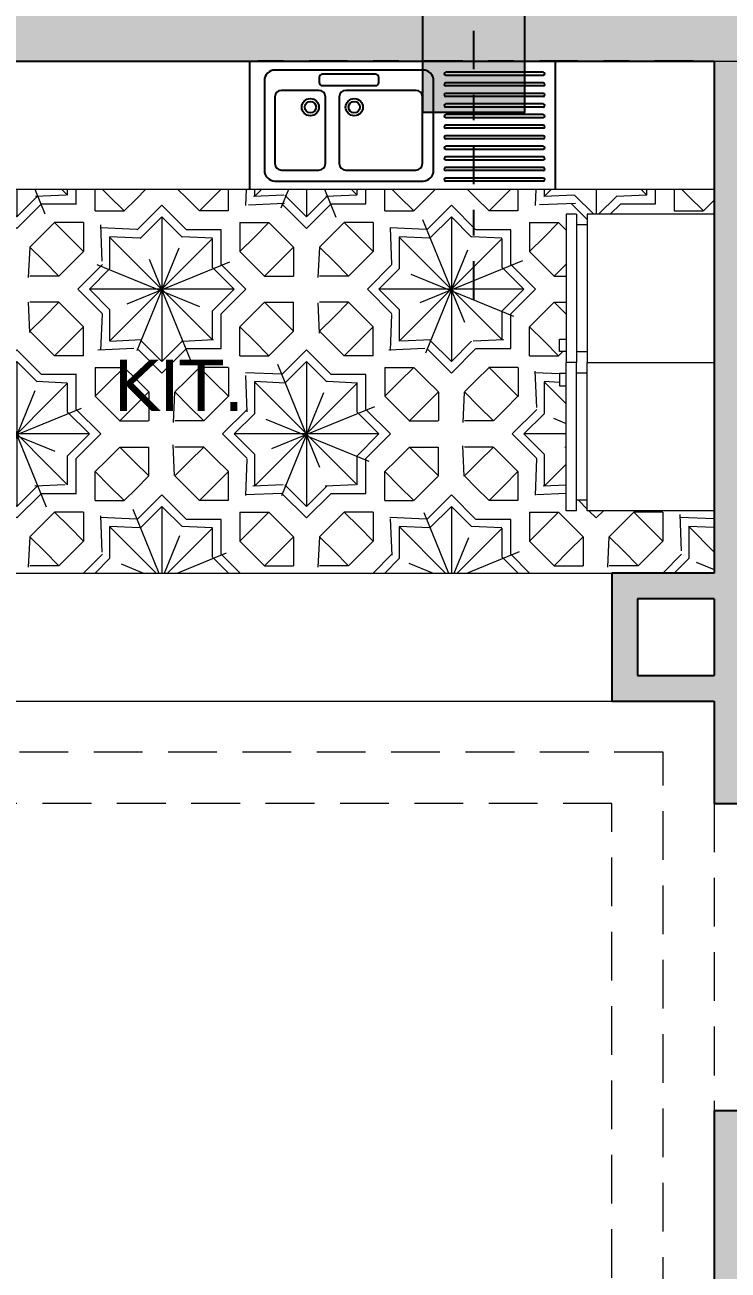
# Model space of a CAD drawing. Header units: inches. Extents: x 37.8 to 126.9, y 5.9 to 51.9.
# Drawn here: x 81.734 to 84.481, y 24.583 to 29.447 of the extents above; entities that cross this region are included whole.
import ezdxf

# ---------------------------------------------------------------- set-up
doc = ezdxf.new("R2010")
doc.units = ezdxf.units.IN
doc.header["$MEASUREMENT"] = 0
doc.linetypes.add('DASHDOT', pattern=[1, 0.5, -0.25, 0, -0.25])
doc.linetypes.add('DASHED2', pattern=[9.524999999999995, 6.349999999999998, -3.174999999999998])
for name, color, linetype, lineweight in [('02', 253, 'Continuous', 15), ('AX', 31, 'Continuous', 18), ('coulmn', 146, 'Continuous', 13), ('hatch', 45, 'Continuous', 9), ('LAYER1', 8, 'Continuous', 9)]:
    doc.layers.add(name, color=color, linetype=linetype, lineweight=lineweight)
doc.layers.add('FUR', color=152, linetype='Continuous')
doc.layers.add('LAYER5', color=5, linetype='Continuous')
doc.styles.add('STYLE7', font='verdana.ttf')

# ---------------------------------------------------------------- blocks, each defined once
blk = doc.blocks.new('REFREJRATOR')
at = {"layer": '02', "linetype": 'Continuous'}
for p, q in [((0, 0), (-0.6433177568515518, 0)), ((-0.6433177568515518, 0), (-0.6433177568515518, -0.5514152201584644)), ((0, -0.5514152201584644), (0, 0)), ((-0.6433177568515518, -0.5514152201584644), (0, -0.5514152201584644)), ((-0.5973664885050101, -0.5514152201584644), (-0.5973664885050205, -0.5973664885049992)), ((-0.0459512683465313, -0.5514152201584644), (-0.0459512683465313, -0.5973664885049992)), ((-0.6433177568515518, -0.5973664885049992), (-0.6433177568515518, -0.6433177568515376)), ((-0.6433177568515518, -0.5973664885049992), (0, -0.5973664885049992)), ((-0.6433177568515518, -0.6433177568515376), (0, -0.6433177568515376)), ((-0.1007355184031695, -0.6712356694628312), (-0.1007355184031695, -0.6433177568515376)), ((-0.0472210323860871, -0.6433177568515376), (-0.0472210323860871, -0.6712356694628312)), ((0, -0.5973664885049992), (0, -0.6433177568515376)), ((-0.0472210323860871, -0.6712356694628312), (-0.1007355184031695, -0.6712356694628312))]:
    blk.add_line(p, q, dxfattribs=at)
blk = doc.blocks.new('eg')
at = {"layer": 'FUR', "color": 252}
for p, q in [((1.137e-13, 0.4999999999999149), (0, 0)), ((1.204311496205491, 0.4999999999999149), (1.204311496205491, -8.53e-14)), ((0.6833635587054232, 0.4685546874999035), (0.1002594337055598, 0.4685546874999035)), ((0.4965693920388503, 0.4521484374999149), (0.2870536003722464, 0.4521484374999149)), ((1.156394829538839, 0.4602213541665777), (0.7731265795389392, 0.4602213541665777)), ((1.156394829538839, 0.447721354166589), (0.7731265795389392, 0.447721354166589)), ((0.0584130795388092, 0.426708333333238), (0.0584130795388092, 0.0732916666665631)), ((0.2746239962054915, 0.4397188333332453), (0.2746239962054915, 0.4200467916665788)), ((0.2870536003722464, 0.4076171874999092), (0.4965693920388503, 0.4076171874999092)), ((0.5089989962054915, 0.4200467916665788), (0.5089989962054915, 0.4397188333332453)), ((0.7252099128721738, 0.0732916666665631), (0.7252099128721738, 0.426708333333238)), ((1.156394829538839, 0.4185546874999205), (0.7731265795389392, 0.4185546874999205)), ((1.156394829538839, 0.4060546874999035), (0.7731265795389392, 0.4060546874999035)), ((0.100014621205446, 0.3631793333332496), (0.100014621205446, 0.1004925624999089)), ((0.2735454962055428, 0.3888671874998977), (0.1257024753722362, 0.3888671874998977)), ((0.2992333712054461, 0.1004925624999089), (0.2992333712054461, 0.3631793333332496)), ((0.3531396212055142, 0.3631793333332496), (0.3531396212055142, 0.1004925624999089)), ((0.6555767670388378, 0.3888671874998977), (0.3788274962055311, 0.3888671874998977)), ((0.6812646212055145, 0.1004925624999089), (0.6812646212055145, 0.3631793333332496)), ((1.156394829538839, 0.3768880208332348), (0.7731265795389392, 0.3768880208332348)), ((1.156394829538839, 0.3643880208332462), (0.7731265795389392, 0.3643880208332462)), ((1.156394829538839, 0.3352213541665776), (0.7731265795389392, 0.3352213541665776)), ((1.156394829538839, 0.3227213541665606), (0.7731265795389392, 0.3227213541665606)), ((1.156394829538839, 0.2935546874998919), (0.7731265795389392, 0.2935546874998919)), ((1.156394829538839, 0.2810546874999034), (0.7731265795389392, 0.2810546874999034)), ((1.156394829538839, 0.2518880208332348), (0.7731265795389392, 0.2518880208332348)), ((1.156394829538839, 0.2393880208332462), (0.7731265795389392, 0.2393880208332462)), ((1.156394829538839, 0.2102213541665776), (0.7731265795389392, 0.2102213541665776)), ((1.156394829538839, 0.1977213541665605), (0.7731265795389392, 0.1977213541665605)), ((1.156394829538839, 0.168554687499892), (0.7731265795389392, 0.168554687499892)), ((1.156394829538839, 0.1560546874999034), (0.7731265795389392, 0.1560546874999034)), ((1.156394829538839, 0.1268880208332348), (0.7731265795389392, 0.1268880208332348)), ((1.156394829538839, 0.1143880208332177), (0.7731265795389392, 0.1143880208332177)), ((0.1257024753722362, 0.074804687499892), (0.2735454962055428, 0.074804687499892)), ((0.3788274962055311, 0.074804687499892), (0.6555767670388378, 0.074804687499892)), ((1.156394829538839, 0.0852213541665492), (0.7731265795389392, 0.0852213541665492)), ((1.156394829538839, 0.0727213541665606), (0.7731265795389392, 0.0727213541665606)), ((0.1002594337055598, 0.0314452916665573), (0.6833635231407698, 0.0314452916665573)), ((1.156394829538839, 0.043554687499892), (0.7731265795389392, 0.043554687499892)), ((1.156394829538839, 0.0310546874999034), (0.7731265795389392, 0.0310546874999034))]:
    blk.add_line(p, q, dxfattribs=at)
for centre, radius in [((0.2396514882098017, 0.3226322034968518), 0.0339843750000019), ((0.2396514882098017, 0.3226322034968518), 0.0222656250000013), ((0.4127215042010448, 0.3226322034968518), 0.0339843750000019), ((0.4127215042010448, 0.3226322034968518), 0.0222656250000013)]:
    blk.add_circle(centre, radius, dxfattribs=at)
for centre, radius, start, end in [((0.1002594337054461, 0.426708333333238), 0.041846354166669, 90, 180), ((0.2870536003721327, 0.4397188333332167), 0.0124296041666674, 90, 180), ((0.4965693920388503, 0.4397188333332167), 0.0124296041666674, 0, 90), ((0.6833635587054232, 0.426708333333238), 0.041846354166669, 0, 90), ((0.7731265795389392, 0.4539713541665833), 0.0062500000000003, 90, 270), ((1.156394829538839, 0.4539713541665833), 0.0062500000000003, 270, 90), ((0.2870536003721327, 0.4200467916665504), 0.0124296041666674, 180, 270), ((0.4965693920388503, 0.4200467916665504), 0.0124296041666674, 270, 0), ((0.7731265795389392, 0.4123046874999261), 0.0062500000000003, 90, 270), ((1.156394829538839, 0.4123046874999261), 0.0062500000000003, 270, 90), ((0.1257024753721225, 0.3631793333332212), 0.0256878541666681, 90, 180), ((0.2735454962055428, 0.3631793333332212), 0.0256878541666681, 0, 90), ((0.3788274962055311, 0.3631793333332212), 0.0256878541666681, 90, 180), ((0.6555767670388378, 0.3631793333332212), 0.0256878541666681, 0, 90), ((0.7731265795389392, 0.3706380208332405), 0.0062500000000003, 90, 270), ((1.156394829538839, 0.3706380208332405), 0.0062500000000003, 270, 90), ((0.7731265795389392, 0.3289713541665833), 0.0062500000000003, 90, 270), ((1.156394829538839, 0.3289713541665833), 0.0062500000000003, 270, 90), ((0.7731265795389392, 0.2873046874998977), 0.0062500000000003, 90, 270), ((0.7731265795389392, 0.2456380208332405), 0.0062500000000003, 90, 270), ((1.156394829538839, 0.2873046874998977), 0.0062500000000003, 270, 90), ((1.156394829538839, 0.2456380208332405), 0.0062500000000003, 270, 90), ((0.7731265795389392, 0.2039713541665549), 0.0062500000000003, 90, 270), ((1.156394829538839, 0.2039713541665549), 0.0062500000000003, 270, 90), ((0.7731265795389392, 0.1623046874998977), 0.0062500000000003, 90, 270), ((1.156394829538839, 0.1623046874998977), 0.0062500000000003, 270, 90), ((0.1257024753721225, 0.1004925624998805), 0.0256878541666681, 180, 270), ((0.2735454962055428, 0.1004925624998805), 0.0256878541666681, 270, 0), ((0.3788274962055311, 0.1004925624998805), 0.0256878541666681, 180, 270), ((0.6555767670388378, 0.1004925624998805), 0.0256878541666681, 270, 0), ((0.7731265795389392, 0.1206380208332405), 0.0062500000000003, 90, 270), ((1.156394829538839, 0.1206380208332405), 0.0062500000000003, 270, 90), ((0.1002594337054461, 0.0732916666665347), 0.041846354166669, 180, 270), ((0.6833635231407698, 0.0732916813979046), 0.0418463897313547, 270.0000486949115, 359.999979829907), ((0.7731265795389392, 0.0789713541665549), 0.0062500000000003, 90, 270), ((1.156394829538839, 0.0789713541665549), 0.0062500000000003, 270, 90), ((0.7731265795389392, 0.0373046874998977), 0.0062500000000003, 90, 270), ((1.156394829538839, 0.0373046874998977), 0.0062500000000003, 270, 90)]:
    blk.add_arc(centre, radius, start, end, dxfattribs=at)
blk = doc.blocks.new('ddfdfdfdfd')
at = {"layer": 'LAYER5', "linetype": 'Continuous'}
h = blk.add_hatch(color=1, dxfattribs=at)
h.paths.add_polyline_path([(179.779200237631, -221.4838781835885), (179.579350237631, -221.4838781835885), (179.579350237631, -221.2840281835886), (179.779200237631, -221.2840281835886)])
h.paths.add_polyline_path([(179.779200237631, -221.2840281835886), (179.979050237631, -221.2840281835886), (179.979050237631, -221.4838781835885), (179.779200237631, -221.4838781835885)])
h.paths.add_polyline_path([(179.779200237631, -221.4838781835885), (179.979050237631, -221.4838781835885), (179.979050237631, -221.6837281835885), (179.779200237631, -221.6837281835885)])
h.paths.add_polyline_path([(179.779200237631, -221.6837281835885), (179.579350237631, -221.6837281835885), (179.579350237631, -221.4838781835885), (179.779200237631, -221.4838781835885)])
at = {"layer": 'LAYER5', "color": 1, "linetype": 'DASHDOT', "ltscale": 0.3}
for p, q in [((179.779200237631, -222.4153741609331), (179.779200237631, -220.6240357384027)), ((180.6361364686338, -221.4838781835885), (178.8983495007696, -221.4838781835885))]:
    blk.add_line(p, q, dxfattribs=at)
at = {"layer": 'LAYER5', "color": 1, "linetype": 'Continuous'}
blk.add_lwpolyline([(179.979050237631, -221.2840281835886), (179.579350237631, -221.2840281835886), (179.579350237631, -221.6837281835885), (179.979050237631, -221.6837281835885), (179.979050237631, -221.2840281835886)], dxfattribs=at)
blk = doc.blocks.new('axxxxx')
at = {"layer": 'AX'}
h = blk.add_hatch(color=1, dxfattribs=at)
h.dxf.hatch_style = 1
h.paths.add_polyline_path([(241.7899809043142, -225.3813343091403), (241.7899809043142, -225.1814843091403), (238.4902809043141, -225.1814843091403), (238.4902809043141, -225.3813343091403)])
at = {"layer": 'AX', "color": 1}
blk.add_lwpolyline([(238.4902809043141, -225.3813343091403), (241.7899809043142, -225.3813343091403), (241.7899809043142, -225.1814843091403), (238.4902809043141, -225.1814843091403)], close=True, dxfattribs=at)
blk.add_blockref('ddfdfdfdfd', (58.9109306666831, -3.897456125551741))

msp = doc.modelspace()

# ---------------------------------------------------------------- hatches: boundary and pattern name
h = msp.add_hatch(color=5)
h.dxf.hatch_style = 1
h.paths.add_polyline_path([(78.20717819297337, 42.95630079493391), (75.28717819297339, 42.95630079493391), (75.28717819297339, 42.75630079493398), (78.10717819297338, 42.75630079493398), (78.10717827074166, 38.00405461760398), (78.28184977110212, 38.00405461760398), (78.28184977110212, 38.10405461760401), (78.20717826917132, 38.10405461603365)])
h.paths.add_polyline_path([(75.48717819297337, 41.55630079493393), (75.28717819297339, 41.55630079493393), (75.28717819297339, 40.55630079493393), (76.5871781929734, 39.08096190173059), (76.5871781929734, 35.25378889439641), (76.68717819297342, 35.25378889439641), (76.68717819297342, 39.01873379667929), (77.13328824678507, 39.01873379667929), (77.13328825598171, 39.11873379667931), (76.68717819297342, 39.11873379667931), (75.48717819297337, 40.48058508271323)])
h.paths.add_polyline_path([(81.86368095351779, 43.75630079493398), (80.9271781929734, 43.75630079493398), (80.9271781929734, 43.55630079493393), (81.86368095351779, 43.55630079493393)])
h.paths.add_polyline_path([(85.70663505129002, 43.75630079493398), (84.76704461726291, 43.75630079493398), (84.76704461726291, 43.55630079493393), (85.4271781929734, 43.55630079493393), (85.42717819297337, 39.55250028685192), (85.52717819297337, 39.55250028685192), (85.52717819297334, 43.55630079493393), (85.70663505129002, 43.55630079493393)])
h.paths.add_polyline_path([(93.03471499111552, 25.49635072556016), (94.88147388970532, 25.49635072556016), (94.88147388970532, 25.91606865705786), (93.03471499111552, 25.91606865705786)], flags=9)
h.paths.add_polyline_path([(94.43580909372096, 16.59125874485717), (96.29605086672296, 16.59125874485717), (96.29605086672296, 17.03043940301701), (94.43580909372096, 17.03043940301701)], flags=9)
h.paths.add_polyline_path([(95.18641071237633, 23.5855031129159), (93.19945520265853, 23.55176045476431), (93.09822722820374, 23.99022698391759), (95.08518273792154, 24.02396964206919)], flags=9)
h.paths.add_polyline_path([(95.42585407524143, 26.55595276869941), (93.58300634100954, 26.52389724345541), (93.4868397652775, 26.94044044615107), (95.32968749950942, 26.97249597139508)], flags=9)
h.paths.add_polyline_path([(95.52043685212229, 19.26066532994805), (95.40487565226098, 19.26066532994805), (95.40487565226098, 19.44690032146015), (95.52043685212229, 19.44690032146015)], flags=9)
h.paths.add_polyline_path([(95.52043685212229, 19.37025111850058), (95.40487565226098, 19.37025111850058), (95.40487565226098, 19.55648611001267), (95.52043685212229, 19.55648611001267)], flags=9)
h.paths.add_polyline_path([(95.08917596945415, 20.1126573099328), (94.97361476959284, 20.1126573099328), (94.97361476959284, 20.29889230144484), (95.08917596945415, 20.29889230144484)], flags=9)
h.paths.add_polyline_path([(95.08917596945415, 20.22224309848532), (94.97361476959284, 20.22224309848532), (94.97361476959284, 20.40847808999736), (95.08917596945415, 20.40847808999736)], flags=9)
h.paths.add_polyline_path([(95.52147381809326, 26.60072210381442), (95.40591261823195, 26.60072210381442), (95.40591261823195, 26.78695709532646), (95.52147381809326, 26.78695709532646)], flags=9)
h.paths.add_polyline_path([(95.52147381809326, 26.66949870355377), (95.40591261823195, 26.66949870355377), (95.40591261823195, 26.85573369506581), (95.52147381809326, 26.85573369506581)], flags=9)
h.paths.add_polyline_path([(94.93256794675281, 25.50955604943495), (94.81700674689151, 25.50955604943495), (94.81700674689151, 25.69579104094704), (94.93256794675281, 25.69579104094704)], flags=9)
h.paths.add_polyline_path([(94.93256794675281, 25.61914183798747), (94.81700674689151, 25.61914183798747), (94.81700674689151, 25.80537682949956), (94.93256794675281, 25.80537682949956)], flags=9)
h.paths.add_polyline_path([(94.74949426349016, 24.61794460860604), (94.63393306362886, 24.61794460860604), (94.63393306362886, 24.80417960011813), (94.74949426349016, 24.80417960011813)], flags=9)
h.paths.add_polyline_path([(94.74949426349016, 24.72753039715856), (94.63393306362886, 24.72753039715856), (94.63393306362886, 24.91376538867065), (94.74949426349016, 24.91376538867065)], flags=9)
h.paths.add_polyline_path([(95.5686054380304, 23.82463173566471), (95.4530442381691, 23.82463173566471), (95.4530442381691, 24.0108667271768), (95.5686054380304, 24.0108667271768)], flags=9)
h.paths.add_polyline_path([(95.5686054380304, 23.93421752421723), (95.4530442381691, 23.93421752421723), (95.4530442381691, 24.12045251572933), (95.5686054380304, 24.12045251572933)], flags=9)
h.paths.add_polyline_path([(95.22400852374713, 21.21011545691495), (95.10844732388583, 21.21011545691495), (95.10844732388583, 21.39635044842704), (95.22400852374713, 21.39635044842704)], flags=9)
h.paths.add_polyline_path([(95.22400852374713, 21.31970124546747), (95.10844732388583, 21.31970124546747), (95.10844732388583, 21.50593623697957), (95.22400852374713, 21.50593623697957)], flags=9)
h.paths.add_polyline_path([(95.35679516544033, 22.34859306162885), (95.24123396557903, 22.34859306162885), (95.24123396557903, 22.53482805314094), (95.35679516544033, 22.53482805314094)], flags=9)
h.paths.add_polyline_path([(95.35679516544033, 22.45817885018137), (95.24123396557903, 22.45817885018137), (95.24123396557903, 22.64441384169346), (95.35679516544033, 22.64441384169346)], flags=9)
h.paths.add_polyline_path([(95.73090465478674, 47.57487316692938), (92.72750205293804, 47.57487316692938), (92.72750205293804, 47.94970267737104), (95.73090465478674, 47.94970267737104)], flags=9)
h.paths.add_polyline_path([(96.36178674864667, 20.17081841760547), (95.85917922981747, 20.17081841760547), (95.85917922981747, 20.45811572589038), (96.36178674864667, 20.45811572589038)], flags=9)
h.paths.add_polyline_path([(96.36518976163487, 21.24023726248517), (95.86258224280567, 21.24023726248517), (95.86258224280567, 21.52753457077007), (96.36518976163487, 21.52753457077007)], flags=9)
h.paths.add_polyline_path([(96.37294953420249, 22.3983771033336), (95.8703420153733, 22.3983771033336), (95.8703420153733, 22.68567441161851), (96.37294953420249, 22.68567441161851)], flags=9)
h.paths.add_polyline_path([(88.85181165417254, 12.98648244843481), (89.89740554695308, 12.98648244843481), (89.89740554695308, 13.26716014456998), (88.85181165417254, 13.26716014456998)], flags=9)
h.paths.add_polyline_path([(95.85563864832062, 22.38962764237682), (95.29202908609881, 22.38962764237682), (95.29202908609881, 22.67651448549562), (95.85563864832062, 22.67651448549562)], flags=9)
h.paths.add_polyline_path([(96.4404295661974, 17.11746812096523), (94.82282251809744, 17.11746812096523), (94.82282251809744, 17.43592303794573), (96.4404295661974, 17.43592303794573)], flags=9)
h.paths.add_polyline_path([(96.37832402587358, 19.28459344893066), (95.520672001738, 19.28459344893066), (95.520672001738, 19.59585814851989), (96.37832402587358, 19.59585814851989)], flags=9)
h.paths.add_polyline_path([(95.93750974525045, 20.17411701094308), (95.07136533836925, 20.17411701094308), (95.07136533836925, 20.42697298920395), (95.93750974525045, 20.42697298920395)], flags=9)
h.paths.add_polyline_path([(95.70771688320187, 21.23896332736241), (95.19484773522174, 21.23896332736241), (95.19484773522174, 21.52585017048115), (95.70771688320187, 21.52585017048115)], flags=9)
h.paths.add_polyline_path([(96.31448998438236, 23.85164101169984), (95.57923206757303, 23.85164101169984), (95.57923206757303, 24.2059809637711), (96.31448998438236, 24.2059809637711)], flags=9)
h.paths.add_polyline_path([(96.30695145983734, 24.65314313812594), (94.73043496291845, 24.65314313812594), (94.73043496291845, 24.94763066380206), (96.30695145983734, 24.94763066380206)], flags=9)
h.paths.add_polyline_path([(96.49135556286078, 25.56959013978725), (94.87544384598297, 25.56959013978725), (94.87544384598297, 25.89498050267675), (96.49135556286078, 25.89498050267675)], flags=9)
h.paths.add_polyline_path([(96.25319550586318, 26.62130086083864), (95.50720258819797, 26.62130086083864), (95.50720258819797, 26.93376392999308), (96.25319550586318, 26.93376392999308)], flags=9)
h.paths.add_polyline_path([(71.81087484430819, 34.90000076331889), (71.81087484430819, 35.79902673734479), (71.18262809106145, 35.79902673734479), (71.18262809106145, 34.90000076331889)], flags=9)
h.paths.add_polyline_path([(71.81087484430796, 38.98182967523032), (71.81087484430796, 39.88085564925633), (71.18262809106122, 39.88085564925633), (71.18262809106122, 38.98182967523032)], flags=9)
h.paths.add_polyline_path([(87.20094442673951, 44.11232076284519), (88.09997040076547, 44.11232076284519), (88.09997040076547, 44.74056751609193), (87.20094442673951, 44.74056751609193)], flags=9)
h.paths.add_polyline_path([(85.75293728388237, 44.11534024336471), (86.65196325790833, 44.11534024336471), (86.65196325790833, 44.7435869966114), (85.75293728388237, 44.7435869966114)], flags=9)
h.paths.add_polyline_path([(84.00688598518119, 44.11534024336466), (84.90591195920715, 44.11534024336466), (84.90591195920715, 44.7435869966114), (84.00688598518119, 44.7435869966114)], flags=9)
h.paths.add_polyline_path([(82.03284767349285, 44.11534024336471), (82.93187364751881, 44.11534024336471), (82.93187364751881, 44.7435869966114), (82.03284767349285, 44.7435869966114)], flags=9)
h.paths.add_polyline_path([(80.84898403712924, 44.11534024336471), (81.7480100111552, 44.11534024336471), (81.7480100111552, 44.7435869966114), (80.84898403712924, 44.7435869966114)], flags=9)
h.paths.add_polyline_path([(79.36980806310328, 44.1153402433646), (80.26883403712924, 44.1153402433646), (80.26883403712924, 44.74358699661134), (79.36980806310328, 44.74358699661134)], flags=9)
h.paths.add_polyline_path([(78.15591195920712, 43.74507979197342), (79.05493793323308, 43.74507979197342), (79.05493793323308, 44.37332654522017), (78.15591195920712, 44.37332654522017)], flags=9)
h.paths.add_polyline_path([(77.7989840371292, 44.1108966928448), (78.69801001115516, 44.1108966928448), (78.69801001115516, 44.7391434460916), (77.7989840371292, 44.7391434460916)], flags=9)
h.paths.add_polyline_path([(75.40156130985656, 44.1108966928448), (76.30058728388252, 44.1108966928448), (76.30058728388252, 44.73914344609155), (75.40156130985656, 44.73914344609155)], flags=9)
h.paths.add_polyline_path([(70.2722718476983, 20.68710249885562), (70.89784085179107, 20.68710249885562), (70.89784085179107, 21.11596711004258), (70.2722718476983, 21.11596711004258)], flags=9)
h.paths.add_polyline_path([(70.27462928289611, 21.89417480444907), (70.79930006052231, 21.89417480444907), (70.79930006052231, 22.30889480444905), (70.27462928289611, 22.30889480444905)], flags=9)
h.paths.add_polyline_path([(70.27462928289611, 29.04363241604587), (70.83126688180471, 29.04363241604587), (70.83126688180471, 29.45835241604586), (70.27462928289611, 29.45835241604586)], flags=9)
h.paths.add_polyline_path([(70.27462928289611, 33.3425052923147), (70.86351659531084, 33.3425052923147), (70.86351659531084, 33.75722529231469), (70.27462928289611, 33.75722529231469)], flags=9)
h.paths.add_polyline_path([(70.2722718476983, 34.33543298672124), (70.86587403050865, 34.33543298672124), (70.86587403050865, 34.76429759790814), (70.2722718476983, 34.76429759790814)], flags=9)
h.paths.add_polyline_path([(70.27462928289611, 35.84250529231487), (70.86351659531084, 35.84250529231487), (70.86351659531084, 36.25722529231486), (70.27462928289611, 36.25722529231486)], flags=9)
h.paths.add_polyline_path([(70.27462928289611, 42.49447480444924), (70.86521394865326, 42.49447480444924), (70.86521394865326, 42.90919480444923), (70.27462928289611, 42.90919480444923)], flags=9)
h.paths.add_polyline_path([(88.05217290535293, 45.32065361197535), (88.96798933100095, 45.32065361197535), (88.96798933100095, 45.74951822316224), (88.05217290535293, 45.74951822316224)], flags=9)
h.paths.add_polyline_path([(86.58351873872189, 45.32065361197535), (87.11290438674374, 45.32065361197535), (87.11290438674374, 45.74951822316224), (86.58351873872189, 45.74951822316224)], flags=9)
h.paths.add_polyline_path([(85.4235187387221, 45.32065361197535), (85.95290438674394, 45.32065361197535), (85.95290438674394, 45.74951822316224), (85.4235187387221, 45.74951822316224)], flags=9)
h.paths.add_polyline_path([(83.08617617391991, 45.3277259175688), (83.61084695154611, 45.3277259175688), (83.61084695154611, 45.74244591756879), (83.08617617391991, 45.74244591756879)], flags=9)
h.paths.add_polyline_path([(81.48381873872208, 45.32065361197535), (82.01320438674392, 45.32065361197535), (82.01320438674392, 45.74951822316224), (81.48381873872208, 45.74951822316224)], flags=9)
h.paths.add_polyline_path([(80.70499745632102, 45.32183232957426), (81.23202566914506, 45.32183232957426), (81.23202566914506, 45.74362463516771), (80.70499745632102, 45.74362463516771)], flags=9)
h.paths.add_polyline_path([(79.05841651903827, 45.32654719996988), (79.58544473186231, 45.32654719996988), (79.58544473186231, 45.74833950556332), (79.05841651903827, 45.74833950556332)], flags=9)
h.paths.add_polyline_path([(78.28381873872209, 45.32065361197535), (78.81320438674393, 45.32065361197535), (78.81320438674393, 45.74951822316224), (78.28381873872209, 45.74951822316224)], flags=9)
h.paths.add_polyline_path([(77.26854406069148, 45.32654719996988), (77.79557227351552, 45.32654719996988), (77.79557227351552, 45.74833950556332), (77.26854406069148, 45.74833950556332)], flags=9)
h.paths.add_polyline_path([(73.48469745632102, 45.32654719996988), (74.01172566914505, 45.32654719996988), (74.01172566914505, 45.74833950556332), (73.48469745632102, 45.74833950556332)], flags=9)
h.paths.add_polyline_path([(76.76792197694226, 39.7437195277537), (76.05295700241405, 40.56832796635929), (75.90089029612272, 40.43648069958381), (76.61585527065094, 39.61187226097822)], flags=25)
h.paths.add_polyline_path([(86.00144665177163, 35.98306541168559), (86.00144665177163, 37.07446542626396), (85.800180696085, 37.07446542626396), (85.800180696085, 35.98306541168559)], flags=9)
h.paths.add_polyline_path([(86.00144665177163, 41.25571558260846), (86.00144665177163, 42.34711559718683), (85.800180696085, 42.34711559718683), (85.800180696085, 41.25571558260846)], flags=9)
h.paths.add_polyline_path([(80.6413968990245, 38.06399391501067), (80.6413968990245, 39.15539392958898), (80.44013094333786, 39.15539392958898), (80.44013094333786, 38.06399391501067)], flags=9)
h.paths.add_polyline_path([(76.3013968990245, 36.1328857176613), (76.3013968990245, 37.22428573223966), (76.10013094333786, 37.22428573223966), (76.10013094333786, 36.1328857176613)], flags=25)
h.paths.add_polyline_path([(85.1413968990245, 40.1411857199176), (85.1413968990245, 41.23258573449597), (84.94013094333786, 41.23258573449597), (84.94013094333786, 40.1411857199176)], flags=25)
h.paths.add_polyline_path([(89.56229905075557, 31.82906053519356), (89.56229905075557, 32.94198261311563), (88.93405229750883, 32.94198261311563), (88.93405229750883, 31.82906053519356)], flags=9)
h.paths.add_polyline_path([(89.5592795702363, 42.90678780792088), (89.5592795702363, 43.80581378194678), (88.93103281698956, 43.80581378194678), (88.93103281698956, 42.90678780792088)], flags=9)
h.paths.add_polyline_path([(72.42796726884757, 30.46207440964703), (72.2758243541397, 30.46207440964703), (72.2758243541397, 29.9436744096471), (72.42796726884757, 29.9436744096471)], flags=9)
h.paths.add_polyline_path([(89.91754396639212, 30.28687708313744), (89.76540105168425, 30.28687708313744), (89.76540105168425, 29.76847708313745), (89.91754396639212, 29.76847708313745)], flags=9)
h.paths.add_polyline_path([(87.14244718638744, 31.40817786331435), (88.09644315683741, 31.40817786331435), (88.09644315683741, 31.72066946841848), (87.14244718638744, 31.72066946841848)], flags=9)
h.paths.add_polyline_path([(87.3066920504697, 31.9999469738964), (88.20762959244419, 31.9999469738964), (88.20762959244419, 32.32493824320467), (87.3066920504697, 32.32493824320467)], flags=9)
h.paths.add_polyline_path([(84.23807478421907, 13.60317064274672), (91.98706739671067, 13.60317064274672), (91.98706739671067, 14.38439965550687), (84.23807478421907, 14.38439965550687)], flags=9)
h.paths.add_polyline_path([(86.79770959900085, 16.32148877062077), (86.68620263371315, 16.32148877062077), (86.68620263371315, 16.43299573590845), (86.79770959900085, 16.43299573590845)], flags=9)
h.paths.add_polyline_path([(86.7794295424246, 17.21057333215636), (86.66792257713689, 17.21057333215636), (86.66792257713689, 17.32208029744403), (86.7794295424246, 17.32208029744403)], flags=9)
h.paths.add_polyline_path([(85.64553472966159, 17.0036902570874), (71.48305994535738, 17.0036902570874), (71.48305994535738, 17.86156953353186), (85.64553472966159, 17.86156953353186)], flags=9)
h.paths.add_polyline_path([(86.2120568485189, 16.97615309830861), (85.17106177022052, 16.97615309830861), (85.17106177022052, 17.79439033158191), (86.2120568485189, 17.79439033158191)], flags=9)
h.paths.add_polyline_path([(86.26788173854135, 15.9853243695289), (70.15355215752263, 15.9853243695289), (70.15355215752263, 16.74548140001652), (86.26788173854135, 16.74548140001652)], flags=9)
h.paths.add_polyline_path([(76.85061423884872, 42.90789301914488), (78.0867441441261, 42.90789301914488), (78.0867441441261, 43.3333158878864), (76.85061423884872, 43.3333158878864)], flags=9)
h.paths.add_polyline_path([(79.55619171108475, 43.52895665021266), (79.55619171108475, 42.29282674493528), (79.98161457982627, 42.29282674493528), (79.98161457982627, 43.52895665021266)], flags=9)
h.paths.add_polyline_path([(86.52487735614011, 21.78136693707133), (86.52487735614011, 20.54523703179395), (86.95030022488163, 20.54523703179395), (86.95030022488163, 21.78136693707133)], flags=9)
h.paths.add_polyline_path([(81.16769930366067, 32.22871734653161), (82.29657774556799, 32.22871734653161), (82.29657774556799, 32.54120895163574), (81.16769930366067, 32.54120895163574)], flags=9)
h.paths.add_polyline_path([(81.33254585305409, 32.74007949364376), (82.28647466433682, 32.74007949364376), (82.28647466433682, 33.05236962124617), (81.33254585305409, 33.05236962124617)], flags=9)
h.paths.add_polyline_path([(79.66191106949731, 32.22875092611527), (80.61583988078004, 32.22875092611527), (80.61583988078004, 32.54104105371768), (79.66191106949731, 32.54104105371768)], flags=9)
h.paths.add_polyline_path([(90.09558940800704, 38.6148811855697), (90.09558940800704, 38.93634713876357), (89.90614753692691, 38.93634713876357), (89.90614753692691, 38.6148811855697)], flags=9)
h.paths.add_polyline_path([(90.1317465224561, 36.76058677081154), (90.1317465224561, 38.63875825266082), (89.94058580095785, 38.63875825266082), (89.94058580095785, 36.76058677081154)], flags=9)
h.paths.add_polyline_path([(72.30820884901985, 38.6148811855697), (72.30820884901985, 38.93634713876357), (72.11876697793971, 38.93634713876357), (72.11876697793971, 38.6148811855697)], flags=9)
h.paths.add_polyline_path([(72.27377058498891, 36.76058677081154), (72.27377058498891, 38.63875825266082), (72.08260986349066, 38.63875825266082), (72.08260986349066, 36.76058677081154)], flags=9)
h.paths.add_polyline_path([(82.30906822889489, 30.12173634729284), (83.10564311136636, 30.12173634729284), (83.10564311136636, 30.55605468174555), (82.30906822889489, 30.55605468174555)], flags=9)
h.paths.add_polyline_path([(79.99955442153342, 42.47855232648773), (80.50370826768727, 42.47855232648773), (80.50370826768727, 42.96316771110311), (79.99955442153342, 42.96316771110311)], flags=9)
h.paths.add_polyline_path([(87.24622106457755, 21.12366371577185), (87.75037491073141, 21.12366371577185), (87.75037491073141, 21.60827910038724), (87.24622106457755, 21.60827910038724)], flags=9)
h.paths.add_polyline_path([(74.055203899335, 41.38517565601968), (74.55935774548885, 41.38517565601968), (74.55935774548885, 41.86979104063506), (74.055203899335, 41.86979104063506)], flags=9)
h.paths.add_polyline_path([(83.37812529601231, 35.26788878752667), (84.05408231414529, 35.2678887875294), (84.0540823141441, 35.56788878752936), (83.37812529601112, 35.56788878752663)], flags=9)
h.paths.add_polyline_path([(75.33452467587611, 30.30893739618604), (76.01048169400909, 30.30893739618877), (76.0104816940079, 30.60893739618872), (75.33452467587492, 30.60893739618599)], flags=9)
h.paths.add_polyline_path([(82.02852680147979, 27.88906949142246), (82.70448381961276, 27.88906949142519), (82.70448381961157, 28.18906949142514), (82.02852680147859, 28.18906949142242)], flags=9)
h.paths.add_polyline_path([(80.27729613341648, 29.69868331392423), (80.9450597331479, 29.69868331392151), (80.94505973314915, 30.00956309901223), (80.27729613341779, 30.0095630990149)], flags=9)
h.paths.add_polyline_path([(80.36394866079826, 34.19868153706319), (81.03171226052967, 34.19868153706047), (81.03171226053092, 34.50956132215119), (80.36394866079957, 34.50956132215386)], flags=9)
h.paths.add_polyline_path([(76.19009030880432, 33.10167948857362), (76.85785390853567, 33.10167948857089), (76.85785390853692, 33.41255927366161), (76.19009030880557, 33.41255927366429)], flags=9)
h.paths.add_polyline_path([(86.63071461180905, 38.3461693492924), (87.20741038078151, 38.34616934929467), (87.20741038078032, 38.64616934929462), (86.63071461180786, 38.64616934929235)], flags=9)
h.paths.add_polyline_path([(85.69578887521882, 25.95154855042405), (86.27248464419128, 25.95154855042632), (86.27248464419009, 26.25154855042628), (85.69578887521763, 26.251548550424)], flags=9)
h.paths.add_polyline_path([(73.76388448580266, 33.10659579516029), (74.34058025477512, 33.10659579516256), (74.34058025477393, 33.40659579516252), (73.76388448580147, 33.40659579516024)], flags=9)
h.paths.add_polyline_path([(78.31458129623596, 35.7941898024775), (78.89127706520841, 35.79418980247978), (78.89127706520722, 36.09418980247973), (78.31458129623476, 36.09418980247746)], flags=9)
h.paths.add_polyline_path([(85.82192099444663, 23.46692654430798), (86.78166847597785, 23.46692654430798), (86.78166847597785, 23.7994611312791), (85.82192099444663, 23.7994611312791)], flags=9)
h.paths.add_polyline_path([(86.87178213643736, 27.29991557302277), (87.83152961796858, 27.29991557302277), (87.83152961796858, 27.63245015999389), (86.87178213643736, 27.63245015999389)], flags=9)
h.paths.add_polyline_path([(75.00422057563495, 38.11882037486852), (75.96396805716617, 38.11882037486852), (75.96396805716617, 38.45135496183964), (75.00422057563495, 38.45135496183964)], flags=9)
h.paths.add_polyline_path([(87.1887187235258, 37.24176712781572), (88.14846620505702, 37.24176712781572), (88.14846620505702, 37.57430171478684), (87.1887187235258, 37.57430171478684)], flags=9)
h.paths.add_polyline_path([(86.59253613071203, 40.31823182558038), (87.55228361224326, 40.31823182558038), (87.55228361224326, 40.6507664125515), (86.59253613071203, 40.6507664125515)], flags=9)
h.paths.add_polyline_path([(78.92554813083441, 38.91258038712944), (79.88529561236564, 38.91258038712944), (79.88529561236564, 39.24511497410056), (78.92554813083441, 39.24511497410056)], flags=9)
h.paths.add_polyline_path([(75.6881120395631, 41.2884761270259), (76.64785952109432, 41.2884761270259), (76.64785952109432, 41.62101071399702), (75.6881120395631, 41.62101071399702)], flags=25)
h = msp.add_hatch(color=5)
h.dxf.hatch_style = 1
h.paths.add_polyline_path([(73.68717819297339, 43.75630079493398), (73.4871781929734, 43.75630079493398), (73.4871781929734, 20.75630079493392), (74.62447685157892, 20.75630079493392), (74.62447685157892, 20.95630079493391), (73.68717819297339, 20.95630079493391), (73.68717819297339, 32.05378889439642), (75.20225381504883, 32.05378889439648), (75.2022538150488, 31.55378889439636), (75.63166121359293, 31.55378889439648), (75.63166121359293, 32.05378889439648), (76.98717819297343, 32.05378889439648), (76.98717819297343, 32.75378889439641), (76.88717819297344, 32.75378889439635), (76.88717819297341, 32.15378889439638), (75.4871781929734, 32.15378889439638), (75.48717819297343, 33.55378889439636), (76.98717819297343, 33.55378889439636), (76.98717819297343, 34.25378889439641), (76.88717819297341, 34.25378889439641), (76.59680568586518, 34.25378927514363), (76.59680568586518, 34.15378889439644), (76.88717819297341, 34.15378889439644), (76.88717819297341, 33.65378889439644), (74.4870394658559, 33.65380457058593), (74.4870394658559, 33.55380457058591), (75.38717819297341, 33.55378889439636), (75.38717819297341, 32.15378889439638), (73.68717819297339, 32.15378889439638)])
h.paths.add_polyline_path([(75.2772538150488, 32.05378889439648), (75.55666121359295, 32.05378889439648), (75.55666121359297, 31.87878889439641), (75.27725381504877, 31.87878889439641)], flags=16)
h.paths.add_polyline_path([(75.27725381504877, 31.82878889439645), (75.55666121359297, 31.82878889439645), (75.55666121359295, 31.62878889439641), (75.2772538150488, 31.62878889439641)], flags=16)
h.paths.add_polyline_path([(79.08717819297345, 32.1054584065305), (78.88717819297341, 32.1054584065305), (78.88717819297341, 20.95630079493391), (77.52784051532404, 20.95630079493391), (77.52784051532404, 20.75630079493392), (77.96891627413521, 20.75630079493386), (77.96891627413521, 20.61630079493399), (80.4749727389632, 20.61630079493376), (80.4749727389632, 20.75630079493398), (79.0871781929734, 20.75630079493398)])
h.paths.add_polyline_path([(86.57882149293513, 21.95630079493402), (86.37882149293515, 21.95630079493397), (86.37882149293515, 20.75630079493392), (84.52717819297337, 20.75630079493392), (84.52717819297337, 25.20630079493391), (84.42717819297337, 25.20630079493391), (84.42717819297334, 20.61630079493393), (86.57882149293513, 20.61630079493393)])
h.paths.add_polyline_path([(88.72717819297338, 29.39545840653047), (88.52717819297337, 29.39545840653052), (88.52717819297337, 25.45630079493391), (87.42717819297337, 25.45630079493391), (87.4271781929734, 26.50545840653054), (85.52717819297342, 26.50545840653048), (85.52717819297342, 26.40545840653057), (87.3271781929734, 26.40545840653057), (87.32717819297335, 25.05630079493388), (85.62717819297339, 25.05630079493393), (85.62717819297339, 25.60545840653062), (85.5271781929734, 25.60545840653056), (85.5271781929734, 24.95630079493391), (88.52717819297337, 24.95630079493391), (88.52717819297337, 22.88769061313475), (88.5271781929734, 20.61630079493399), (88.52882149293512, 20.61630079493399), (88.72717819297335, 20.61630079493393)])
h.paths.add_polyline_path([(88.52717819297337, 25.356300794934), (88.52717819297337, 25.05630079493388), (87.42717819297337, 25.05630079493388), (87.42717819297337, 25.35630079493389)], flags=16)
h.paths.add_polyline_path([(86.78717819297339, 33.60463128279959), (84.48033725340758, 33.60463128279959), (84.48033725340758, 33.60050334396148), (83.71110648417661, 33.60050334396148), (82.32717819297346, 33.60463128279947), (82.32717819297335, 33.40463128279954), (82.32717819297335, 33.30545840653032), (82.52717819297334, 33.30545840653032), (82.52717819297334, 33.40463128279954), (86.5871781929734, 33.40463128279977), (86.58717819297343, 29.50545840653054), (83.4871781929734, 29.50545840653059), (83.4871781929734, 31.6054584065305), (83.28717819297344, 31.6054584065305), (83.07894586949044, 31.6054584065305), (83.07894586949044, 31.40545840653057), (83.28717819297341, 31.40545840653057), (83.28717819297344, 29.50545840653059), (81.88717819297338, 29.50545840653054), (81.88717819297338, 31.40545840653051), (82.10808345542759, 31.40545840653046), (82.10808345542759, 31.6054584065305), (81.88717819297338, 31.6054584065305), (80.28717819297341, 31.6054584065305), (80.28717819297339, 30.30545840653055), (80.38717819297338, 30.30545840653055), (80.38717819297338, 31.40545840653046), (81.68717819297336, 31.40545840653046), (81.68717819297336, 29.50545840653054), (80.28717819297344, 29.50545840653048), (80.28717819297344, 29.40545840653046), (80.28717819297344, 28.81851437019635), (80.28717819297344, 28.4349992889445), (80.68717819297342, 28.4349992889445), (80.68717819297342, 29.40545840653057), (81.48747819297338, 29.40545840653057), (81.48747819297338, 29.30560840653062), (84.42717819297337, 29.30545840653055), (84.42717819297334, 27.30545840653055), (84.02717819297337, 27.30545840653055), (84.02717819297337, 26.80545840653055), (84.42717819297334, 26.80545840653055), (84.42717819297337, 26.40545840653057), (84.52717819297337, 26.40545840653057), (84.52717819297337, 29.30545840653055), (86.78717819297341, 29.3054584065306)])
h.paths.add_polyline_path([(84.42717819297334, 27.20545840653052), (84.42717819297334, 26.90545840653057), (84.12717819297336, 26.90545840653057), (84.12717819297336, 27.20545840653052)], flags=16)
h.paths.add_polyline_path([(80.58717819297343, 29.40545840653057), (80.58717819297343, 28.53499928894452), (80.38717819297347, 28.53499928894452), (80.38717819297335, 29.40545840653046)], flags=16)
h.paths.add_polyline_path([(86.78717819297339, 35.50463128279968), (85.52717819297334, 35.50463128279974), (85.52717819297337, 38.18924557511589), (85.42717819297337, 38.18924557511589), (85.42717819297337, 36.90463128279977), (84.86969464075025, 36.90463128279971), (84.86969464075031, 36.40463128279971), (85.42717819297337, 36.40463128279971), (85.42717819297337, 33.60463128279959), (85.62717819297333, 33.60463128279959), (85.6271781929733, 35.30463128279975), (86.78717819297339, 35.30463128279975)])
h.paths.add_polyline_path([(85.4271781929734, 36.50463128279968), (85.24843641686186, 36.50463128279968), (85.24843641686184, 36.80463128279975), (85.42717819297337, 36.80463128279975)], flags=16)
h.paths.add_polyline_path([(85.14843641686187, 36.50463128279968), (84.9696946407503, 36.50463128279968), (84.96969464075025, 36.80463128279975), (85.14843641686181, 36.80463128279975)], flags=16)
h.paths.add_polyline_path([(81.12717819297339, 41.85630079493366), (79.61717819297337, 41.85630079493389), (79.6171781929734, 43.75630079493398), (79.41717819297341, 43.75630079493398), (79.41717819297341, 41.65630079494845), (79.87188870731418, 41.65630079491929), (80.92717819297334, 41.65630079494737), (80.92717819297334, 39.62769061312828), (80.92717819297334, 39.58769061312013), (80.92717819297337, 36.40422692306744), (78.28717819297333, 36.40422692306767), (78.28717819297336, 37.00422692306769), (78.18717819297339, 37.00422692306769), (78.18717819297339, 36.30422692306765), (80.62717819297339, 36.30422692306753), (80.62717819297325, 34.90545840653023), (78.28717819297333, 34.90545840653051), (78.28717819297336, 35.50422692306769), (78.18717819297339, 35.50422692306769), (78.18717819297342, 34.70545840653041), (78.68717819297345, 34.70545840653041), (78.68717819297336, 33.30545840653043), (81.12717819297339, 33.30545840653032), (81.12717819297339, 33.90545840653029), (81.02717819297348, 33.90545840653029), (81.02717819297345, 33.50545840653031), (78.88717819297332, 33.50545840653048), (78.88717819297335, 34.70545840653041), (81.12717819297339, 34.7054584065303), (81.12717819297339, 34.90545840653023), (81.12717819297333, 35.61250434826913), (80.72747213194191, 35.61250434826918), (80.72747213194197, 36.31188860653783), (81.12717819297339, 36.31188860653783)])
h.paths.add_polyline_path([(81.02717819297331, 35.51250434826916), (81.02717819297325, 34.90737523597501), (80.72747213194182, 34.91312009000059), (80.72747213194191, 35.51250434826922)], flags=16)
h.paths.add_polyline_path([(88.72717819297335, 43.75630079493398), (87.17776046651721, 43.75630079493398), (87.17776046651721, 43.55630079493842), (87.47188870731412, 43.55630079491961), (88.52717819297328, 43.55630079494763), (88.52717819297328, 41.5276906131286), (88.52717819297328, 41.48769061312045), (88.52717819297337, 39.65378889439638), (86.52717819297334, 39.65378889439638), (86.52717819297331, 39.00463128279979), (86.87717819297328, 39.00463128279991), (86.87717819297325, 39.55378889439636), (88.52717819297334, 39.55378889439642), (88.52717819297334, 38.20463128279972), (86.52717819297334, 38.20463128279972), (86.52717819297334, 38.10463128279976), (88.52717819297334, 38.10463128279976), (88.52717819297337, 35.3970630460628), (88.72717819297335, 35.39706304606285)])
h.paths.add_polyline_path([(86.77717819297328, 39.10463128279982), (86.6271781929733, 39.10463128279982), (86.62717819297328, 39.55378889439636), (86.77717819297325, 39.55378889439636)], flags=16)
at = {"layer": 'hatch', "true_color": 0x986943}
h = msp.add_hatch(dxfattribs=at)
h.set_pattern_fill('AR2', color=35, scale=0.8, angle=1125, pattern_type=2)
h.set_pattern_definition([(135, (-121.996265088787, 255.6542647923341), (-1.131370849898476, 0), [0.08000000000000002, -0.7200000000000001]), (135, (-122.0924316110284, 255.5580982700927), (-1.131370849898476, 0), [0.08000000000000002, -0.7200000000000001]), (135, (-122.2508235300142, 255.3997063511069), (-1.131370849898476, 0), [0.08000000000000002, -0.7200000000000001]), (135, (-122.3469900522555, 255.3035398288656), (-1.131370849898476, 0), [0.08000000000000002, -0.7200000000000001]), (315.0000000000002, (-121.8944417122961, 254.8509914889061), (1.131370849898476, -2.220446049250313e-16), [0.08000000000000002, -0.7200000000000001]), (315.0000000000002, (-121.7982751900547, 254.9471580111475), (1.131370849898476, -2.220446049250313e-16), [0.08000000000000002, -0.7200000000000001]), (315.0000000000002, (-121.639883271069, 255.1055499301333), (1.131370849898476, -2.220446049250313e-16), [0.08000000000000002, -0.7200000000000001]), (315.0000000000002, (-121.5437167488276, 255.2017164523747), (1.131370849898476, -2.220446049250313e-16), [0.08000000000000002, -0.7200000000000001]), (225, (-122.3469900522555, 255.2017164523747), (-1.110223024625157e-16, -1.131370849898476), [0.08000000000000002, -0.7200000000000001]), (225, (-122.2508235300142, 255.1055499301333), (-1.110223024625157e-16, -1.131370849898476), [0.08000000000000002, -0.7200000000000001]), (225, (-121.996265088787, 254.8509914889061), (-1.110223024625157e-16, -1.131370849898476), [0.08000000000000002, -0.7200000000000001]), (225, (-122.0924316110284, 254.9471580111475), (-1.110223024625157e-16, -1.131370849898476), [0.08000000000000002, -0.7200000000000001]), (45, (-121.5437167488276, 255.3035398288656), (-1.110223024625157e-16, 1.131370849898476), [0.08000000000000002, -0.7200000000000001]), (45, (-121.639883271069, 255.3997063511069), (-1.110223024625157e-16, 1.131370849898476), [0.08000000000000002, -0.7200000000000001]), (45, (-121.7982751900547, 255.5580982700927), (-1.110223024625157e-16, 1.131370849898476), [0.08000000000000002, -0.7200000000000001]), (45, (-121.8944417122961, 255.6542647923341), (-1.110223024625157e-16, 1.131370849898476), [0.08000000000000002, -0.7200000000000001]), (22.21760000000007, (-122.1490001535233, 255.1734321811272), (24.89015788924127, 10.18234053348836), [0.4338480000000001, -42.9509424]), (180, (-121.6625106880669, 255.2526281406201), (-0.5656855999999999, -0.5656856), [0.5656856, -0.5656856]), (45, (-122.1490001535233, 255.0489813876384), (-1.110223024625157e-16, 1.131370849898476), [0.568, -0.232]), (315.0000000000002, (-122.1490001535233, 255.4562748936018), (1.131370849898476, -2.220446049250313e-16), [0.568, -0.232]), (67.7824000000001, (-122.0302062142839, 255.0546382418879), (6.222540972862506, 15.27350604738831), [0.4338479999999997, -42.95094239999995]), (292.2176000000001, (-122.0302062142839, 255.4506180393523), (10.18234053348836, -24.89015788924127), [0.4338480000000001, -42.9509424]), (337.7823999999999, (-122.1490001535233, 255.331824100113), (15.27350604738831, -6.222540972862515), [0.4338480000000001, -42.9509424]), (270, (-121.9453534005416, 255.5354708530947), (0.5656856, -0.5656856000000002), [0.5656856, -0.5656856]), (135, (-121.8491868783002, 255.4845591648493), (-1.131370849898476, 0), [0.136, -0.664]), (225, (-121.9453534005416, 255.5807256870906), (-1.110223024625157e-16, -1.131370849898476), [0.136, -0.664]), (177.7093999999999, (-122.041519922783, 255.4845591648493), (-1.131371200788845, 8.946640439599918e-08), [0.1415343999999998, -14.01191039999999]), (272.2906000000002, (-122.1829412790202, 255.4902160190988), (0.5656828562759975, -13.01076451173857), [0.1415344, -14.0119104]), (225, (-122.1772844247708, 255.3487946628615), (-1.110223024625157e-16, -1.131370849898476), [0.136, -0.664]), (315.0000000000002, (-122.2734509470121, 255.2526281406201), (1.131370849898476, -2.220446049250313e-16), [0.136, -0.664]), (267.7094000000001, (-122.1772844247708, 255.1564616183787), (-8.946640450702148e-08, -1.131371200788845), [0.1415344, -14.0119104]), (2.290599999999898, (-122.1829412790202, 255.0150402621414), (13.01076451173857, 0.5656828562759886), [0.1415344, -14.0119104]), (315.0000000000002, (-122.041519922783, 255.0206971163909), (1.131370849898476, -2.220446049250313e-16), [0.136, -0.664]), (45, (-121.9453534005416, 254.9245305941495), (-1.110223024625157e-16, 1.131370849898476), [0.136, -0.664]), (0, (-121.8491868783002, 255.0206971163909), (0.5656856, 0.5656855999999999), [0.1357648, -0.9956064]), (90, (-121.7134223763124, 255.0206971163909), (-0.5656856, 0.5656855999999999), [0.1357648, -0.9956064]), (45, (-121.7134223763124, 255.1564616183787), (-1.110223024625157e-16, 1.131370849898476), [0.136, -0.664]), (135, (-121.617255854071, 255.2526281406201), (-1.131370849898476, 0), [0.136, -0.664]), (90, (-121.7134223763124, 255.3487946628615), (-0.5656856, 0.5656855999999999), [0.1357648, -0.9956064]), (180, (-121.7134223763124, 255.4845591648493), (-0.5656855999999999, -0.5656856), [0.1357648, -0.9956064]), (135, (-121.8661574410487, 255.4562748936018), (-1.131370849898476, 0), [0.112, -0.6880000000000001]), (225, (-121.9453534005416, 255.5354708530947), (-1.110223024625157e-16, -1.131370849898476), [0.12, -0.68]), (177.2737, (-122.0302062142839, 255.4506180393523), (-1.131370945232871, 1.122541648523878e-08), [0.1189288, -11.7739264]), (270, (-122.1490001535233, 255.4562748936018), (0.5656856, -0.5656856000000002), [0.1244504, -1.00692]), (225, (-122.1490001535233, 255.331824100113), (-1.110223024625157e-16, -1.131370849898476), [0.112, -0.6880000000000001]), (315.0000000000002, (-122.2281961130162, 255.2526281406201), (1.131370849898476, -2.220446049250313e-16), [0.112, -0.6880000000000001]), (270, (-122.1490001535233, 255.1734321811272), (0.5656856, -0.5656856000000002), [0.1244504, -1.00692]), (2.726299999999995, (-122.1490001535233, 255.0489813876384), (10.74802328916095, 0.5656831439223726), [0.1189288, -11.7739264]), (315.0000000000002, (-122.0302062142839, 255.0546382418879), (1.131370849898476, -2.220446049250313e-16), [0.12, -0.68]), (45, (-121.9453534005416, 254.9697854281455), (-1.110223024625157e-16, 1.131370849898476), [0.112, -0.6880000000000001]), (2.726299999999995, (-121.8661574410487, 255.0489813876384), (10.74802328916095, 0.5656831439223726), [0.1189288, -11.7739264]), (90, (-121.7473635018093, 255.0546382418879), (-0.5656856, 0.5656855999999999), [0.1131368, -1.0182336]), (45, (-121.7473635018093, 255.1677753268777), (-1.110223024625157e-16, 1.131370849898476), [0.12, -0.68]), (135, (-121.6625106880669, 255.2526281406201), (-1.131370849898476, 0), [0.12, -0.68]), (90, (-121.7473635018093, 255.3374809543625), (-0.5656856, 0.5656855999999999), [0.1131368, -1.0182336]), (177.2737, (-121.7473635018093, 255.4506180393523), (-1.131370945232871, 1.122541648523878e-08), [0.1189288, -11.7739264]), (270, (-121.639883271069, 255.5128434360968), (0.5656856, -0.5656856000000002), [0.1131368, -1.0182336]), (315.0000000000002, (-121.639883271069, 255.3997063511069), (1.131370849898476, -2.220446049250313e-16), [0.064, -0.7360000000000001]), (315.0000000000002, (-121.5946284370731, 255.354451517111), (1.131370849898476, -2.220446049250313e-16), [0.072, -0.7280000000000001]), (0, (-121.5437167488276, 255.3035398288656), (0.5656856, 0.5656855999999999), [0.1131368, -1.0182336]), (180, (-121.6851381050649, 255.5580982700927), (-0.5656855999999999, -0.5656856), [0.1131368, -1.0182336]), (135, (-121.7982751900547, 255.5580982700927), (-1.131370849898476, 0), [0.072, -0.7280000000000001]), (135, (-121.8491868783002, 255.6090099583381), (-1.131370849898476, 0), [0.064, -0.7360000000000001]), (92.72630000000005, (-121.8944417122961, 255.6542647923341), (-0.5656831439223726, 10.74802328916095), [0.1189288, -11.7739264]), (0, (-122.2055686960182, 255.5580982700927), (0.5656856, 0.5656855999999999), [0.1131368, -1.0182336]), (45, (-122.0924316110284, 255.5580982700927), (-1.110223024625157e-16, 1.131370849898476), [0.064, -0.7360000000000001]), (45, (-122.0471767770324, 255.6033531040886), (-1.110223024625157e-16, 1.131370849898476), [0.072, -0.7280000000000001]), (90, (-121.996265088787, 255.6542647923341), (-0.5656856, 0.5656855999999999), [0.1131368, -1.0182336]), (270, (-122.2508235300142, 255.5128434360968), (0.5656856, -0.5656856000000002), [0.1131368, -1.0182336]), (225, (-122.2508235300142, 255.3997063511069), (-1.110223024625157e-16, -1.131370849898476), [0.072, -0.7280000000000001]), (225, (-122.3017352182596, 255.3487946628615), (-1.110223024625157e-16, -1.131370849898476), [0.064, -0.7360000000000001]), (180, (-122.3469900522555, 255.3035398288656), (-0.5656855999999999, -0.5656856), [0.1131368, -1.0182336]), (90, (-122.2508235300142, 254.9924128451435), (-0.5656856, 0.5656855999999999), [0.1131368, -1.0182336]), (135, (-122.2508235300142, 255.1055499301333), (-1.131370849898476, 0), [0.072, -0.7280000000000001]), (135, (-122.3017352182596, 255.1564616183787), (-1.131370849898476, 0), [0.064, -0.7360000000000001]), (180, (-122.3469900522555, 255.2017164523747), (-0.5656855999999999, -0.5656856), [0.1131368, -1.0182336]), (0, (-122.2055686960182, 254.9471580111475), (0.5656856, 0.5656855999999999), [0.1131368, -1.0182336]), (315.0000000000002, (-122.0924316110284, 254.9471580111475), (1.131370849898476, -2.220446049250313e-16), [0.064, -0.7360000000000001]), (315.0000000000002, (-122.0471767770324, 254.9019031771516), (1.131370849898476, -2.220446049250313e-16), [0.072, -0.7280000000000001]), (270, (-121.996265088787, 254.8509914889061), (0.5656856, -0.5656856000000002), [0.1131368, -1.0182336]), (180, (-121.6851381050649, 254.9471580111475), (-0.5656855999999999, -0.5656856), [0.1131368, -1.0182336]), (225, (-121.7982751900547, 254.9471580111475), (-1.110223024625157e-16, -1.131370849898476), [0.072, -0.7280000000000001]), (225, (-121.8491868783002, 254.8962463229021), (-1.110223024625157e-16, -1.131370849898476), [0.064, -0.7360000000000001]), (267.2737000000001, (-121.8944417122961, 254.8509914889061), (-1.122541659626108e-08, -1.131370945232871), [0.1189288, -11.7739264]), (90, (-121.639883271069, 254.9924128451435), (-0.5656856, 0.5656855999999999), [0.1131368, -1.0182336]), (45, (-121.639883271069, 255.1055499301333), (-1.110223024625157e-16, 1.131370849898476), [0.064, -0.7360000000000001]), (45, (-121.5946284370731, 255.1508047641292), (-1.110223024625157e-16, 1.131370849898476), [0.072, -0.7280000000000001]), (0, (-121.5437167488276, 255.2017164523747), (0.5656856, 0.5656855999999999), [0.1131368, -1.0182336])])
h.paths.add_polyline_path([(83.84819221180607, 28.03728841908652), (83.82306609045585, 28.03728841908652), (83.82306609045585, 28.08545145650204), (83.84819221180607, 28.08545145650204), (83.84819221180607, 28.12795038564958), (83.84819221180607, 28.17044931479712), (83.82306609045585, 28.17044931479712), (83.82306609045585, 28.21861235221253), (83.84819221180607, 28.21861235221253), (83.84819221180607, 28.70693636681689), (83.88954835331799, 28.70693636681689), (83.88954835331799, 28.66558022530491), (83.93090449482995, 28.66558022530491), (83.93090449482995, 28.70693636681689), (84.42717819297337, 28.70693636681689), (84.42717819297337, 28.80545840653055), (80.68717819297342, 28.80545840653055), (80.68717819297342, 28.4349992889445), (80.28717819297341, 28.4349992889445), (80.28717819297341, 27.30545840653055), (84.42717819297334, 27.30545840653055), (84.42717819297334, 27.54896440448222), (83.93090449482995, 27.54896440448222), (83.93090449482995, 27.59032054599415), (83.88954835331799, 27.59032054599415), (83.88954835331799, 27.54896440448222), (83.84819221180607, 27.54896440448222)])
h.paths.add_polyline_path([(82.02852680147979, 27.88906949142246), (82.70448381961276, 27.88906949142519), (82.70448381961157, 28.18906949142514), (82.02852680147859, 28.18906949142242)], flags=24)

# ---------------------------------------------------------------- linework, layer by layer
for p, q in [((81.48747819297338, 29.30560840653062), (84.42717819297334, 29.30545840653055)), ((84.42717819297337, 29.3054584065306), (84.42717819297334, 27.30545840653055)), ((84.42717819297337, 27.30545840653055), (84.02717819297337, 27.30545840653055)), ((84.02717819297337, 27.30545840653055), (84.02717819297337, 26.80545840653055)), ((84.42717819297337, 27.20545840653052), (84.12717819297336, 27.20545840653052)), ((84.12717819297336, 27.20545840653052), (84.12717819297336, 26.90545840653057)), ((84.42717819297334, 27.20545840653052), (84.42717819297334, 26.90545840653057)), ((84.12717819297336, 26.90545840653057), (84.42717819297337, 26.90545840653057)), ((84.02717819297337, 26.80545840653055), (84.42717819297337, 26.80545840653055)), ((84.42717819297334, 26.80545840653055), (84.42717819297337, 26.40545840653057)), ((84.42717819297337, 26.40545840653057), (84.52717819297337, 26.40545840653057)), ((84.42717819297337, 25.20630079493391), (84.52717819297337, 25.20630079493391)), ((84.42717819297337, 25.20630079493391), (84.42717819297334, 20.61630079493393))]:
    msp.add_line(p, q)
at = {"layer": 'coulmn'}
for p, q in [((80.68717819297342, 28.80545840653055), (84.42717819297337, 28.80545840653055)), ((80.28717819297341, 27.30545840653055), (84.42717819297337, 27.30545840653055)), ((80.28717819297341, 26.80545840653055), (84.42717819297337, 26.80545840653055))]:
    msp.add_line(p, q, dxfattribs=at)
at = {"layer": 'LAYER1', "linetype": 'DASHED2', "ltscale": 0.03}
msp.add_line((84.42717819297337, 26.40545840653057), (84.42717819297337, 25.20630079493391), dxfattribs=at)
for points in [[(84.22717819297338, 26.60545840653056), (79.28717819297339, 26.60545840653056), (79.28717819297339, 20.95630079493391), (84.22717819297338, 20.95630079493391)], [(84.0271781929734, 26.40545840653057), (79.48717819297337, 26.40545840653057), (79.48717819297337, 21.35630079493389), (84.0271781929734, 21.35630079493389)]]:
    msp.add_lwpolyline(points, close=True, dxfattribs=at)

# ---------------------------------------------------------------- block references
msp.add_blockref('axxxxx', (-155.2028027113408, 254.6869427156709))
at = {"layer": 'LAYER1', "linetype": 'ByBlock', "xscale": 0.9917441223247465, "yscale": 0.9917441223247465, "zscale": 0.9917441223247465}
msp.add_blockref('eg', (82.61159266163762, 28.80545840653015), dxfattribs=at)
at = {"layer": 'LAYER1', "linetype": 'ByBlock', "yscale": 0.9000000000014552, "zscale": 0.9000000000014552, "rotation": 270}
for xscale in [0.9000000000014552, -0.9000000000014552]:
    msp.add_blockref('REFREJRATOR', (84.42717819297337, 28.12795038564958), dxfattribs=dict(at, xscale=xscale))

# ---------------------------------------------------------------- texts
at = {"linetype": 'ByBlock', "style": 'STYLE7'}
msp.add_text('KIT.', height=0.2000000000000001, dxfattribs=at).set_placement((82.07852680147957, 27.93906949142264))

doc.saveas('drawing.dxf')
